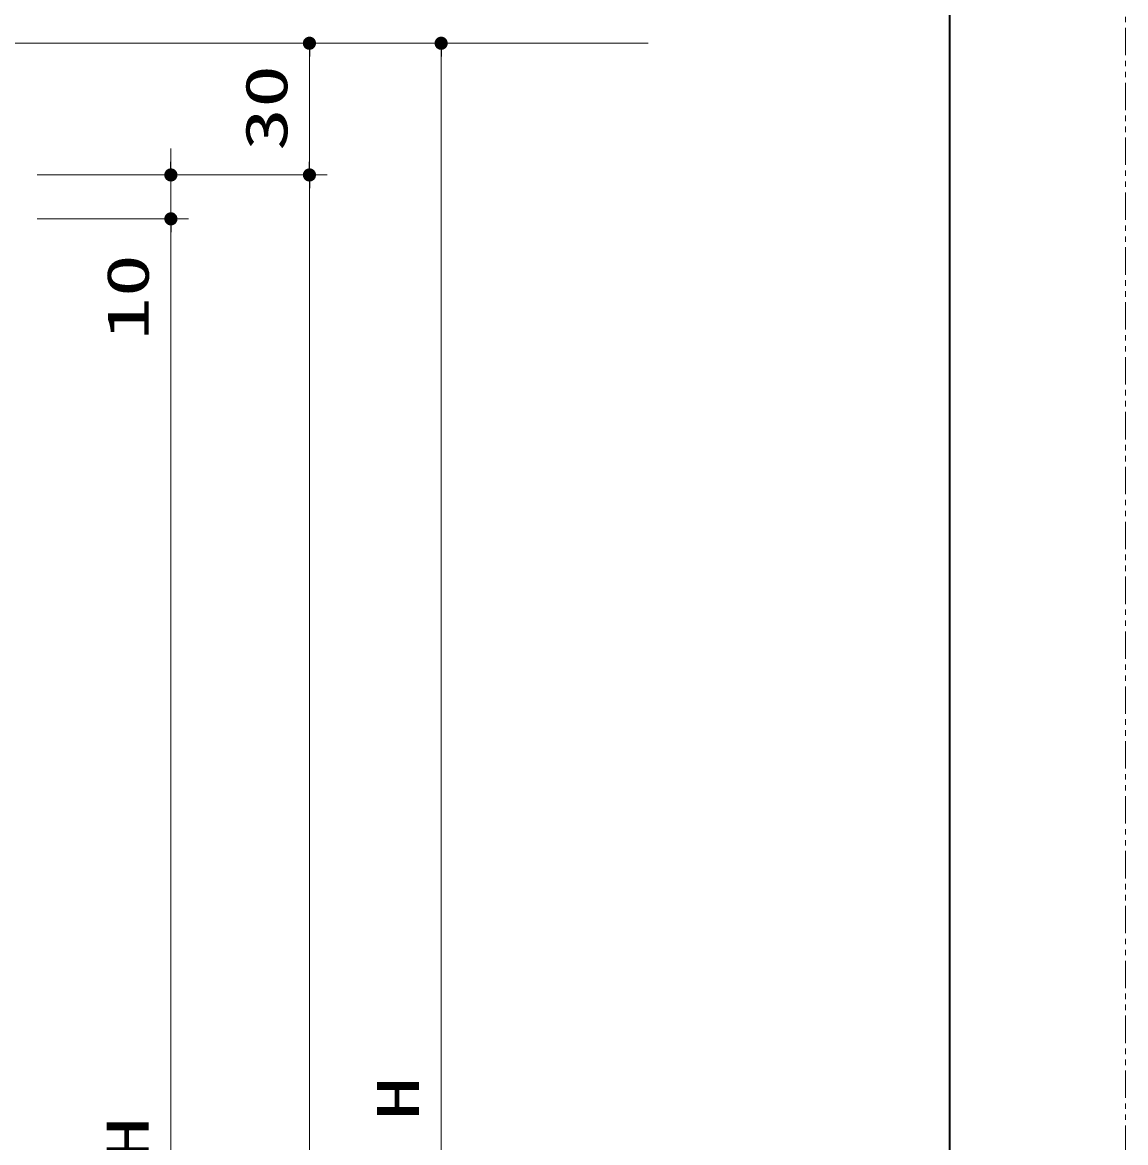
# Model space of a CAD drawing. Units: millimetres, scale not verified. Extents: x -1306 to 1306, y -607 to 607.
# Drawn here: x 135.8 to 387, y -166.7 to 88.5 of the extents above; entities that cross this region are included whole.
import ezdxf
from ezdxf.enums import TextEntityAlignment as Align

# ---------------------------------------------------------------- set-up
doc = ezdxf.new("R2010")
doc.units = ezdxf.units.MM
doc.header["$LTSCALE"] = 5
doc.header["$PDMODE"] = 32
doc.header["$PDSIZE"] = 2.5
doc.linetypes.add('USER1', pattern=[2.5, 1.25, -0.25, 0.25, -0.25, 0.25, -0.25])
for name, color, linetype, lineweight in [('0-1_線(黄)', 2, 'Continuous', 15), ('0-3_陰線', 4, 'USER1', 9), ('1-1_寸法線', 3, 'Continuous', 13), ('1-4_DEFPOINTS', 7, 'Continuous', 5), ('1-5_0', 3, 'Continuous', 25), ('1-7_図面枠', 7, 'Continuous', 35)]:
    doc.layers.add(name, color=color, linetype=linetype, lineweight=lineweight)
doc.styles.add('ＭＳ ゴシック', font='')
doc.styles.get('ＭＳ ゴシック').set_extended_font_data('MS Gothic')

# ---------------------------------------------------------------- blocks, each defined once
blk = doc.blocks.new('_DOT')
at = {"layer": '1-5_0'}
blk.add_line((-2.5, 0), (-5, 0), dxfattribs=at)
for points in [[(0, 0), (-2.5, 0), (-2.48, 0.313)], [(0, 0), (-2.48, -0.313), (-2.5, 0)], [(0, 0), (-2.48, 0.313), (-2.421, 0.622)], [(0, 0), (-2.421, -0.622), (-2.48, -0.313)], [(0, 0), (-2.421, 0.622), (-2.324, 0.92)], [(0, 0), (-2.324, -0.92), (-2.421, -0.622)], [(0, 0), (-2.324, 0.92), (-2.191, 1.204)], [(0, 0), (-2.191, -1.204), (-2.324, -0.92)], [(0, 0), (-2.191, 1.204), (-2.023, 1.469)], [(0, 0), (-2.023, -1.469), (-2.191, -1.204)], [(0, 0), (-2.023, 1.469), (-1.822, 1.711)], [(0, 0), (-1.822, -1.711), (-2.023, -1.469)], [(0, 0), (-1.822, 1.711), (-1.594, 1.926)], [(0, 0), (-1.594, -1.926), (-1.822, -1.711)], [(0, 0), (-1.594, 1.926), (-1.34, 2.111)], [(0, 0), (-1.34, -2.111), (-1.594, -1.926)], [(0, 0), (-1.34, 2.111), (-1.064, 2.262)], [(0, 0), (-1.064, -2.262), (-1.34, -2.111)], [(0, 0), (-1.064, 2.262), (-0.773, 2.378)], [(0, 0), (-0.773, -2.378), (-1.064, -2.262)], [(0, 0), (-0.773, 2.378), (-0.468, 2.456)], [(0, 0), (-0.468, -2.456), (-0.773, -2.378)], [(0, 0), (-0.468, 2.456), (-0.157, 2.495)], [(0, 0), (-0.157, -2.495), (-0.468, -2.456)], [(0, 0), (-0.157, 2.495), (0.157, 2.495)], [(0, 0), (0.157, -2.495), (-0.157, -2.495)], [(0, 0), (0.157, 2.495), (0.468, 2.456)], [(0, 0), (0.468, 2.456), (0.773, 2.378)], [(0, 0), (0.773, 2.378), (1.064, 2.262)], [(0, 0), (1.064, 2.262), (1.34, 2.111)], [(0, 0), (1.34, 2.111), (1.594, 1.926)], [(0, 0), (1.594, 1.926), (1.822, 1.711)], [(0, 0), (1.822, 1.711), (2.023, 1.469)], [(0, 0), (2.023, 1.469), (2.191, 1.204)], [(0, 0), (2.191, 1.204), (2.324, 0.92)], [(0, 0), (2.324, 0.92), (2.421, 0.622)], [(0, 0), (2.421, 0.622), (2.48, 0.313)], [(0, 0), (2.48, 0.313), (2.5, 0)], [(0, 0), (0.468, -2.456), (0.157, -2.495)], [(0, 0), (0.773, -2.378), (0.468, -2.456)], [(0, 0), (1.064, -2.262), (0.773, -2.378)], [(0, 0), (1.34, -2.111), (1.064, -2.262)], [(0, 0), (1.594, -1.926), (1.34, -2.111)], [(0, 0), (1.822, -1.711), (1.594, -1.926)], [(0, 0), (2.023, -1.469), (1.822, -1.711)], [(0, 0), (2.191, -1.204), (2.023, -1.469)], [(0, 0), (2.324, -0.92), (2.191, -1.204)], [(0, 0), (2.421, -0.622), (2.324, -0.92)], [(0, 0), (2.48, -0.313), (2.421, -0.622)], [(0, 0), (2.5, 0), (2.48, -0.313)]]:
    blk.add_solid(points, dxfattribs=at)

msp = doc.modelspace()

# ---------------------------------------------------------------- linework, layer by layer
at = {"layer": '0-1_線(黄)'}
msp.add_line((-376.69, 83.73), (278.296, 83.73), dxfattribs=at)
at = {"layer": '0-3_陰線'}
msp.add_line((387.036, -594), (387.036, 594), dxfattribs=at)
at = {"layer": '1-1_寸法線'}
for p, q in [((139.149, 83.73), (235.149, 83.73)), ((139.149, 83.73), (205.149, 83.73)), ((201.149, 80.73), (201.149, 56.73)), ((231.149, 80.73), (231.149, -393.27)), ((169.592, 56.73), (169.592, 59.73)), ((139.149, 53.73), (205.149, 53.73)), ((139.149, 53.73), (173.592, 53.73)), ((139.149, 53.73), (205.149, 53.73)), ((169.592, 53.73), (169.592, 43.73)), ((201.149, 50.73), (201.149, -393.27)), ((139.149, 43.73), (173.592, 43.73)), ((139.149, 43.73), (173.592, 43.73)), ((169.592, 40.73), (169.592, 14.968)), ((169.592, 40.73), (169.592, -381.27))]:
    msp.add_line(p, q, dxfattribs=at)
at = {"layer": '1-4_DEFPOINTS'}
for p in [(201.149, 53.73), (169.592, 43.73)]:
    msp.add_point(p, dxfattribs=at)
at = {"layer": '1-7_図面枠'}
msp.add_lwpolyline([(-1252.964, -554), (347.036, -554), (347.036, 554), (-1252.964, 554)], close=True, dxfattribs=at)

# ---------------------------------------------------------------- block references
at = {"layer": '1-1_寸法線', "xscale": 0.6, "yscale": 0.6}
for p, rotation in [((201.149, 83.73), 90), ((231.149, 83.73), 90), ((169.592, 53.73), 270), ((201.149, 53.73), 270), ((201.149, 53.73), 90), ((169.592, 43.73), 90), ((169.592, 43.73), 90)]:
    msp.add_blockref('_DOT', p, dxfattribs=dict(at, rotation=rotation))

# ---------------------------------------------------------------- texts
at = {"layer": '1-1_寸法線', "style": 'ＭＳ ゴシック', "width": 1.5}
for s, p in [('30', (199, 59.206)), ('10', (167.443, 16.11)), ('H', (229, -161.509)), ('DH', (167.443, -180.509))]:
    msp.add_text(s, height=9.604, rotation=90, dxfattribs=at).set_placement(p, align=Align.BOTTOM_LEFT)

doc.saveas('drawing.dxf')
